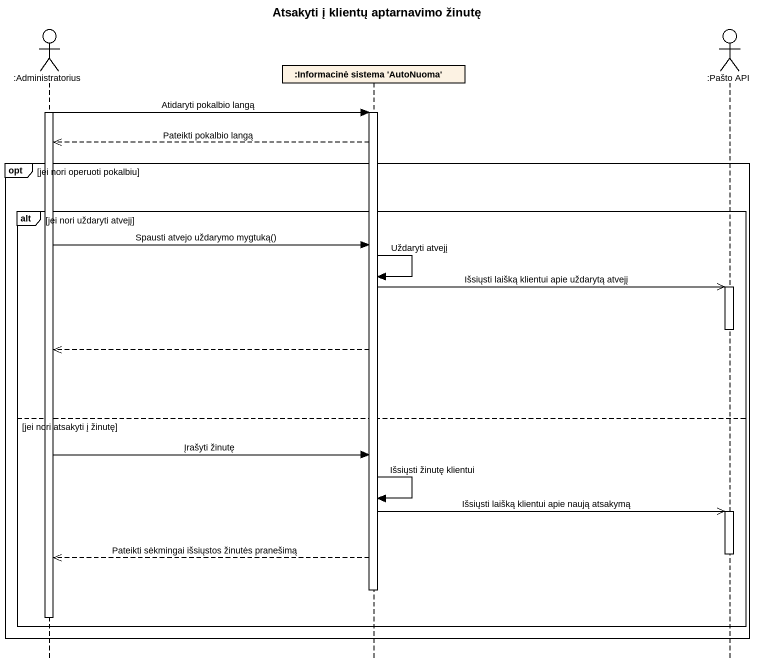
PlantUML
@startuml
title Atsakyti į klientų aptarnavimo žinutę
hide footbox
actor ":Administratorius" as Administratorius
participant ":Informacinė sistema 'AutoNuoma'" as Informacinė_sistema
actor ":Pašto API" as Pašto_API

activate Administratorius
Administratorius -> Informacinė_sistema : Atidaryti pokalbio langą
activate Informacinė_sistema
Informacinė_sistema -->> Administratorius : Pateikti pokalbio langą
opt jei nori operuoti pokalbiu
  alt jei nori uždaryti atvejį
    Administratorius -> Informacinė_sistema : Spausti atvejo uždarymo mygtuką()
    Informacinė_sistema -> Informacinė_sistema : Uždaryti atvejį
    Informacinė_sistema ->> Pašto_API : Išsiųsti laišką klientui apie uždarytą atvejį
    activate Pašto_API
    deactivate Pašto_API
    Informacinė_sistema -->> Administratorius
  else jei nori atsakyti į žinutę
    Administratorius -> Informacinė_sistema : Įrašyti žinutę
    Informacinė_sistema -> Informacinė_sistema : Išsiųsti žinutę klientui
    Informacinė_sistema ->> Pašto_API : Išsiųsti laišką klientui apie naują atsakymą
    activate Pašto_API
    deactivate Pašto_API
    Informacinė_sistema -->> Administratorius : Pateikti sėkmingai išsiųstos žinutės pranešimą
    deactivate Informacinė_sistema
    deactivate Administratorius
  end
end
@enduml
